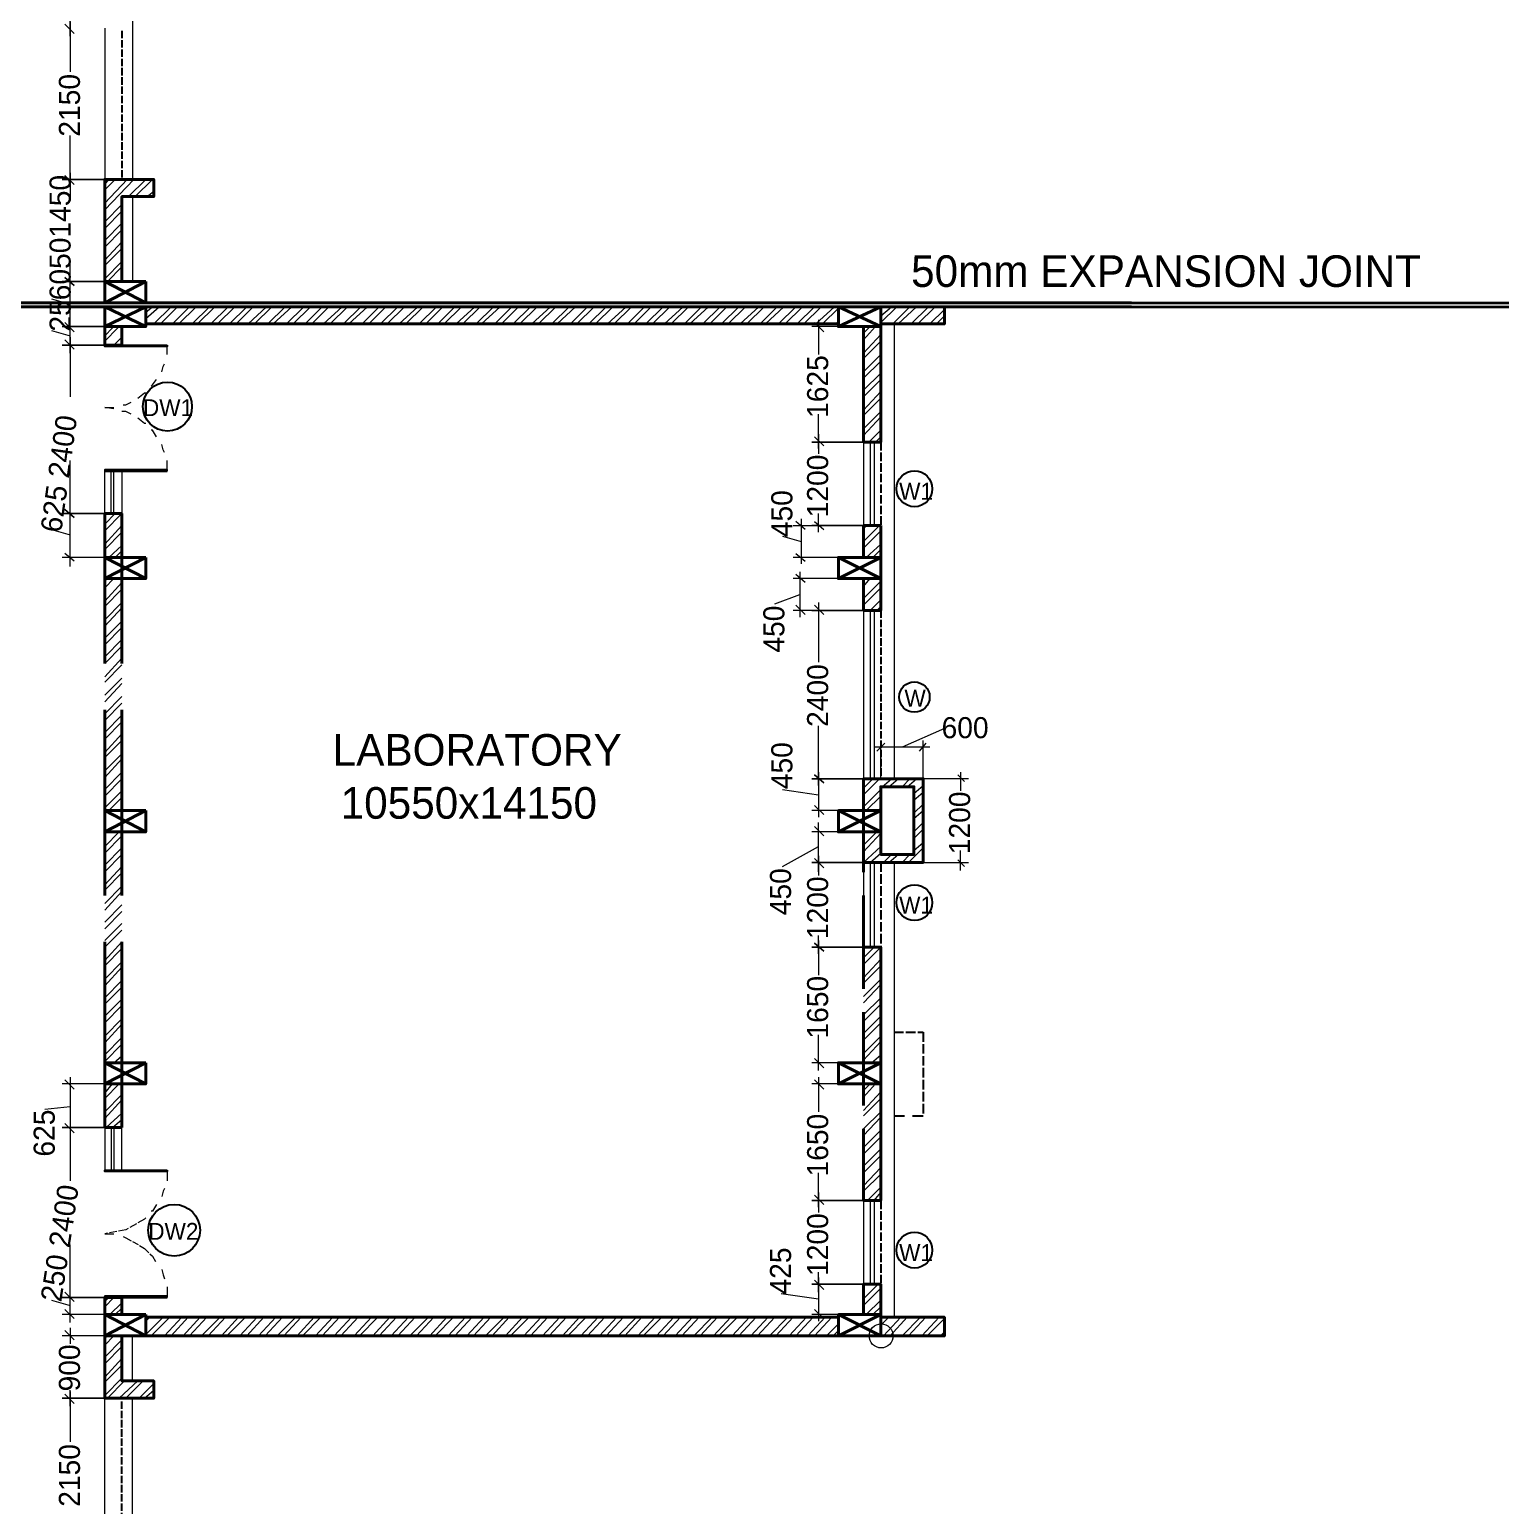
# Model space of a CAD drawing. Header units: millimetres. Extents: x 23593 to 241524, y 4405 to 182732.
# Drawn here: x 168874 to 189804, y 68870 to 89878 of the extents above; entities that cross this region are included whole.
import ezdxf

# ---------------------------------------------------------------- set-up
doc = ezdxf.new("R2010")
doc.units = ezdxf.units.MM
doc.linetypes.add('PDF_IMPORT', pattern=[1, 0.8, -0.2])
for name, color, linetype in [('PDF_0', 7, 'Continuous'), ('PDF_AR_DIMENSION', 7, 'Continuous'), ('PDF_DOOR WIN TEXT', 5, 'Continuous'), ('PDF_ST COLUMN', 1, 'Continuous'), ('PDF_Text', 7, 'Continuous'), ('PDF_wall', 7, 'Continuous')]:
    doc.layers.add(name, color=color, linetype=linetype)
for name, color, linetype, true_color in [('PDF_AR_DOOR', 7, 'Continuous', 0x723939), ('PDF_AR_HATCH', 7, 'Continuous', 0x767676), ('PDF_AR_WINDOW', 7, 'Continuous', 0x00a5dd), ('PDF_exp gap', 7, 'Continuous', 0xdd006e)]:
    doc.layers.add(name, color=color, linetype=linetype, true_color=true_color)
doc.styles.add('PDF Century Gothic', font='GOTHIC.TTF')

msp = doc.modelspace()

# ---------------------------------------------------------------- linework, layer by layer
at = {"layer": 'PDF_0', "lineweight": 13}
for points in [[(169378, 89954), (169510, 89821)], [(169378, 87802), (169510, 87670)], [(169510, 86235), (169378, 86348)], [(169510, 85574), (169378, 85706)], [(169378, 85461), (169510, 85329)], [(180043, 84083), (180175, 83951)], [(169510, 82932), (169378, 83045)], [(180043, 79269), (180175, 79156)], [(180043, 78080), (180175, 77948)], [(180043, 76872), (180175, 76759)], [(169378, 74305), (169510, 74173)], [(180043, 73286), (180175, 73153)], [(180043, 72077), (180175, 71945)], [(169510, 71775), (169378, 71908)], [(169378, 70454), (169510, 70322)]]:
    msp.add_lwpolyline(points, close=True, dxfattribs=at)
at = {"layer": 'PDF_0', "color": 1, "linetype": 'PDF_IMPORT', "lineweight": 25, "ltscale": 132.136405}
for points in [[(170189, 89859), (170189, 87745)], [(180987, 81610), (180987, 79213)], [(170189, 68264), (170189, 70397)]]:
    msp.add_lwpolyline(points, dxfattribs=at)
at = {"layer": 'PDF_0', "lineweight": 13}
for points in [[(180175, 85574), (180043, 85706)], [(179911, 82762), (179779, 82875)], [(180043, 82875), (180175, 82762)], [(169510, 82309), (169378, 82422)], [(179779, 82422), (179911, 82309)], [(179911, 82007), (179779, 82120)], [(179779, 81686), (179911, 81554)], [(180175, 81554), (180043, 81686)], [(180930, 79609), (181043, 79722)], [(181629, 79722), (181534, 79609)], [(182176, 79175), (182082, 79269)], [(180043, 78835), (180175, 78703)], [(180043, 78533), (180175, 78401)], [(182082, 78061), (182176, 77967)], [(180043, 75230), (180175, 75098)], [(169510, 74796), (169378, 74928)], [(180175, 74796), (180043, 74928)], [(169510, 71530), (169378, 71662)], [(180043, 71662), (180175, 71530)], [(169510, 71228), (169378, 71360)]]:
    msp.add_lwpolyline(points, dxfattribs=at)
at = {"layer": 'PDF_0', "color": 1, "linetype": 'PDF_IMPORT', "lineweight": 25, "ltscale": 151.013034}
for points in [[(180987, 84007), (180987, 82818)], [(180987, 73210), (180987, 72021)]]:
    msp.add_lwpolyline(points, dxfattribs=at)
at = {"layer": 'PDF_0', "color": 1, "linetype": 'PDF_IMPORT', "lineweight": 25, "ltscale": 169.889663}
msp.add_lwpolyline([(180987, 78024), (180987, 76815)], dxfattribs=at)
at = {"layer": 'PDF_0', "color": 6, "linetype": 'PDF_IMPORT', "lineweight": 25, "ltscale": 169.889663}
msp.add_lwpolyline([(181175, 75607), (181591, 75607), (181591, 74418)], dxfattribs=at)
at = {"layer": 'PDF_0', "color": 6, "lineweight": 25}
for points in [[(181175, 74418), (181326, 74418)], [(181440, 74418), (181591, 74418)]]:
    msp.add_lwpolyline(points, dxfattribs=at)
at = {"layer": 'PDF_AR_DIMENSION', "lineweight": 13}
for points in [[(169453, 89784), (169453, 90180)], [(169453, 89991), (169453, 89274)], [(169453, 87632), (169453, 88368)], [(169453, 87839), (169453, 87443)], [(169453, 86197), (169453, 86594)], [(169189, 85593), (169453, 85518), (169453, 85650), (169453, 86292), (169453, 86424)], [(169359, 86292), (169944, 86292), (169340, 86292)], [(169189, 86046), (169453, 85971)], [(169453, 85272), (169453, 85385), (169453, 85650), (169453, 85763)], [(180100, 85744), (180100, 85253)], [(169340, 85650), (169944, 85650), (169359, 85650)], [(180741, 85650), (180005, 85650)], [(169453, 85499), (169453, 84649)], [(180100, 83913), (180100, 84404)], [(180100, 84121), (180100, 83838)], [(169453, 82894), (169453, 83743)], [(169453, 82233), (169453, 82365), (169453, 82988), (169453, 83120)], [(180100, 82724), (180100, 82988)], [(179741, 82818), (180741, 82818), (180005, 82818)], [(179854, 82913), (179854, 82271)], [(169189, 82762), (169453, 82686)], [(179590, 82667), (179854, 82592)], [(169944, 82365), (169340, 82365)], [(180685, 82365), (179741, 82365)], [(179835, 82158), (179835, 81516)], [(180685, 82063), (179741, 82063)], [(179477, 81705), (179835, 81837)], [(180100, 81723), (180100, 80874)], [(180005, 81610), (180836, 81610), (179741, 81610)], [(180100, 79118), (180100, 79968)], [(181893, 79930), (181289, 79666)], [(181685, 79666), (181591, 79666), (180987, 79666), (180892, 79666)], [(180987, 79213), (180987, 79760)], [(182233, 79213), (181591, 79213), (181591, 79760)], [(180100, 79307), (180100, 78665)], [(182119, 79307), (182119, 79043)], [(179590, 79062), (180100, 78986)], [(180383, 78760), (180005, 78760)], [(180100, 77891), (180100, 78024), (180100, 78458), (180100, 78590)], [(180383, 78458), (180005, 78458)], [(179590, 77967), (180100, 78250)], [(182119, 77910), (182119, 78193)], [(180100, 78118), (180100, 77835)], [(181591, 78024), (182233, 78024)], [(180100, 76721), (180100, 76985)], [(180100, 76910), (180100, 76419)], [(180100, 75060), (180100, 75570)], [(180383, 75173), (180005, 75173)], [(169944, 74871), (169340, 74871)], [(169453, 74966), (169453, 74135)], [(180383, 74871), (180005, 74871)], [(180100, 74966), (180100, 74475)], [(169094, 74513), (169453, 74550)], [(169453, 74343), (169453, 73493)], [(180100, 73116), (180100, 73606)], [(180100, 73323), (180100, 73040)], [(169453, 71738), (169453, 72587)], [(180100, 71908), (180100, 72191)], [(180100, 72115), (180100, 71492)], [(169453, 71473), (169453, 71587), (169453, 71832), (169453, 71964)], [(179571, 71889), (180100, 71813)], [(169189, 71794), (169453, 71719)], [(169944, 71587), (169340, 71587)], [(180741, 71587), (180005, 71587)], [(169944, 71285), (169340, 71285)], [(169453, 71398), (169453, 71171)], [(169453, 70284), (169453, 70511)], [(169453, 70492), (169453, 69774)]]:
    msp.add_lwpolyline(points, dxfattribs=at)
for points in [[(169340, 87745), (169944, 87745)], [(169340, 85385), (169944, 85385)], [(180005, 84007), (180741, 84007)], [(169340, 82988), (169944, 82988)], [(180005, 79213), (180741, 79213)], [(180005, 78024), (180741, 78024)], [(180005, 76815), (180741, 76815)], [(169340, 74248), (169944, 74248)], [(180005, 73210), (180741, 73210)], [(180005, 72021), (180741, 72021)], [(169340, 71832), (169944, 71832)], [(169340, 70397), (169944, 70397)]]:
    msp.add_lwpolyline(points, close=True, dxfattribs=at)
at = {"layer": 'PDF_AR_DOOR', "lineweight": 25}
for points in [[(170831, 85385), (170831, 85367), (169944, 85367), (169944, 85385)], [(170831, 83592), (170831, 83611), (169944, 83611), (169944, 83592)], [(170831, 73644), (170831, 73625), (169944, 73625), (169944, 73644)], [(170831, 71832), (170831, 71851), (169944, 71851), (169944, 71832)]]:
    msp.add_lwpolyline(points, close=True, dxfattribs=at)
at = {"layer": 'PDF_AR_DOOR', "lineweight": 20}
for points in [[(170831, 85253), (170831, 85385)], [(170756, 85008), (170774, 85083), (170793, 85121)], [(170605, 84800), (170623, 84819), (170680, 84895)], [(170416, 84630), (170510, 84706), (170529, 84706)], [(170076, 84479), (169944, 84498), (170076, 84498)], [(170208, 84536), (170246, 84536), (170321, 84574)], [(170321, 84404), (170246, 84442), (170189, 84442)], [(170529, 84272), (170510, 84272), (170416, 84347)], [(170680, 84083), (170623, 84177), (170605, 84177)], [(170793, 83856), (170774, 83894), (170756, 83970)], [(170831, 83592), (170831, 83743)], [(170831, 73644), (170831, 73493)], [(170793, 73380), (170774, 73342), (170756, 73267)], [(170680, 73153), (170623, 73059), (170605, 73059)], [(169944, 72738), (170076, 72738)], [(170756, 72228), (170774, 72153), (170793, 72096)], [(170831, 71983), (170831, 71832)]]:
    msp.add_lwpolyline(points, dxfattribs=at)
at = {"layer": 'PDF_AR_DOOR', "linetype": 'PDF_IMPORT', "lineweight": 20, "ltscale": 133.477926}
msp.add_lwpolyline([(170529, 72965), (170510, 72946), (170246, 72795), (169944, 72738)], dxfattribs=at)
at = {"layer": 'PDF_AR_DOOR', "linetype": 'PDF_IMPORT', "lineweight": 20, "ltscale": 110.068717}
msp.add_lwpolyline([(170208, 72700), (170246, 72681), (170510, 72530), (170623, 72417), (170680, 72323)], dxfattribs=at)
at = {"layer": 'PDF_AR_HATCH', "lineweight": 5}
for points in [[(169944, 87670), (170001, 87745)], [(169944, 87405), (170265, 87745)], [(169944, 87594), (170095, 87745)], [(169944, 87311), (170359, 87745)], [(170284, 87500), (170529, 87745)], [(170378, 87500), (170623, 87745)], [(170548, 87500), (170642, 87575)], [(169944, 87141), (170189, 87386)], [(169944, 87047), (170189, 87292)], [(169944, 86877), (170189, 87122)], [(169944, 86782), (170189, 87028)], [(169944, 86594), (170189, 86858)], [(169944, 86518), (170189, 86763)], [(169944, 86329), (170189, 86575)], [(169982, 86292), (170189, 86499)], [(170170, 86292), (170189, 86310)], [(170529, 85857), (170623, 85933)], [(170529, 85763), (170718, 85933)], [(170642, 85687), (170888, 85933)], [(170737, 85687), (170982, 85933)], [(170907, 85687), (171152, 85933)], [(171001, 85687), (171246, 85933)], [(171190, 85687), (171435, 85933)], [(171265, 85687), (171511, 85933)], [(171454, 85687), (171699, 85933)], [(171548, 85687), (171794, 85933)], [(171718, 85687), (171964, 85933)], [(171813, 85687), (172058, 85933)], [(171983, 85687), (172247, 85933)], [(172077, 85687), (172322, 85933)], [(172266, 85687), (172511, 85933)], [(172341, 85687), (172605, 85933)], [(172530, 85687), (172775, 85933)], [(172624, 85687), (172870, 85933)], [(172794, 85687), (173040, 85933)], [(172889, 85687), (173134, 85933)], [(173059, 85687), (173323, 85933)], [(173153, 85687), (173398, 85933)], [(173342, 85687), (173587, 85933)], [(173417, 85687), (173681, 85933)], [(173606, 85687), (173851, 85933)], [(173700, 85687), (173946, 85933)], [(173870, 85687), (174116, 85933)], [(173965, 85687), (174210, 85933)], [(174134, 85687), (174399, 85933)], [(174229, 85687), (174474, 85933)], [(174418, 85687), (174663, 85933)], [(174512, 85687), (174757, 85933)], [(174682, 85687), (174927, 85933)], [(174776, 85687), (175022, 85933)], [(174946, 85687), (175210, 85933)], [(175041, 85687), (175286, 85933)], [(175229, 85687), (175475, 85933)], [(175305, 85687), (175569, 85933)], [(175494, 85687), (175739, 85933)], [(175588, 85687), (175833, 85933)], [(175758, 85687), (176003, 85933)], [(175852, 85687), (176098, 85933)], [(176022, 85687), (176286, 85933)], [(176117, 85687), (176362, 85933)], [(176305, 85687), (176551, 85933)], [(176381, 85687), (176645, 85933)], [(176570, 85687), (176815, 85933)], [(176664, 85687), (176909, 85933)], [(176834, 85687), (177079, 85933)], [(176928, 85687), (177174, 85933)], [(177098, 85687), (177362, 85933)], [(177192, 85687), (177438, 85933)], [(177381, 85687), (177627, 85933)], [(177476, 85687), (177721, 85933)], [(177646, 85687), (177891, 85933)], [(177740, 85687), (177985, 85933)], [(177910, 85687), (178174, 85933)], [(178004, 85687), (178250, 85933)], [(178193, 85687), (178438, 85933)], [(178268, 85687), (178533, 85933)], [(178457, 85687), (178703, 85933)], [(178552, 85687), (178797, 85933)], [(178722, 85687), (178967, 85933)], [(178816, 85687), (179061, 85933)], [(178986, 85687), (179250, 85933)], [(179080, 85687), (179326, 85933)], [(179269, 85687), (179514, 85933)], [(179344, 85687), (179609, 85933)], [(179533, 85687), (179779, 85933)], [(179628, 85687), (179873, 85933)], [(179797, 85687), (180043, 85933)], [(179892, 85687), (180137, 85933)], [(180062, 85687), (180326, 85933)], [(180987, 85801), (181138, 85933)], [(180987, 85706), (181213, 85933)], [(181157, 85687), (181402, 85933)], [(181232, 85687), (181496, 85933)], [(181421, 85687), (181666, 85933)], [(181515, 85687), (181761, 85933)], [(180156, 85687), (180383, 85914)], [(180345, 85687), (180383, 85725)], [(181685, 85687), (181893, 85895)], [(181780, 85687), (181893, 85801)], [(169944, 85518), (170057, 85631)], [(169944, 85442), (170133, 85631)], [(180741, 85555), (180836, 85650)], [(180741, 85461), (180911, 85650)], [(180741, 85272), (180987, 85536)], [(170076, 85385), (170189, 85499)], [(170170, 85385), (170189, 85423)], [(180741, 85197), (180987, 85442)], [(180741, 85008), (180987, 85253)], [(180741, 84914), (180987, 85159)], [(180741, 84744), (180987, 84989)], [(180741, 84649), (180987, 84895)], [(180741, 84461), (180987, 84725)], [(180741, 84385), (180987, 84630)], [(180741, 84196), (180987, 84442)], [(180741, 84102), (180987, 84366)], [(180817, 84007), (180987, 84177)], [(180911, 84007), (180987, 84083)], [(169944, 82837), (170095, 82988)], [(169944, 82743), (170189, 82988)], [(169944, 82554), (170189, 82818)], [(180741, 82592), (180968, 82818)], [(180741, 82762), (180779, 82818)], [(169944, 82478), (170189, 82724)], [(180741, 82497), (180987, 82743)], [(170001, 82365), (170189, 82535)], [(170095, 82365), (170189, 82460)], [(180779, 82365), (180987, 82554)], [(180873, 82365), (180987, 82478)], [(169944, 82025), (169982, 82063)], [(169944, 81931), (170076, 82063)], [(169944, 81742), (170189, 82007)], [(180741, 82044), (180760, 82063)], [(180741, 81950), (180836, 82063)], [(180741, 81780), (180987, 82025)], [(180741, 81686), (180987, 81931)], [(169944, 81667), (170189, 81912)], [(169944, 81478), (170189, 81723)], [(180836, 81610), (180987, 81761)], [(169944, 81384), (170189, 81648)], [(180930, 81610), (180987, 81667)], [(169944, 81214), (170189, 81459)], [(169944, 81119), (170189, 81365)], [(169944, 80949), (170189, 81195)], [(169944, 80855), (170189, 81100)], [(169944, 80666), (170189, 80931)], [(169944, 80591), (170189, 80836)], [(169944, 80402), (170189, 80647)], [(169944, 80308), (170189, 80572)], [(169944, 80138), (170189, 80383)], [(169944, 80043), (170189, 80289)], [(169944, 79873), (170189, 80119)], [(169944, 79779), (170189, 80025)], [(169944, 79590), (170189, 79855)], [(169944, 79515), (170189, 79760)], [(169944, 79326), (170189, 79571)], [(169944, 79232), (170189, 79496)], [(169944, 79062), (170189, 79307)], [(169944, 78967), (170189, 79213)], [(180741, 79081), (180873, 79213)], [(180741, 78986), (180968, 79213)], [(181006, 79100), (181138, 79213)], [(181100, 79100), (181232, 79213)], [(181289, 79100), (181402, 79213)], [(181364, 79100), (181496, 79213)], [(169944, 78798), (170189, 79043)], [(180741, 78816), (180987, 79062)], [(181459, 79005), (181591, 79118)], [(181459, 78911), (181591, 79024)], [(170001, 78760), (170189, 78949)], [(180779, 78760), (180987, 78967)], [(180949, 78760), (180987, 78798)], [(181459, 78722), (181591, 78854)], [(170189, 78760), (170189, 78760)], [(181459, 78647), (181591, 78760)], [(181459, 78458), (181591, 78590)], [(169944, 78250), (170152, 78458)], [(169944, 78420), (169963, 78458)], [(169944, 78156), (170189, 78401)], [(180741, 78269), (180930, 78458)], [(180741, 78458), (180741, 78458)], [(180741, 78175), (180987, 78439)], [(181459, 78363), (181591, 78495)], [(169944, 77986), (170189, 78231)], [(180741, 78024), (180987, 78250)], [(180836, 78024), (180987, 78156)], [(181383, 78024), (181591, 78231)], [(181459, 78193), (181591, 78307)], [(169944, 77891), (170189, 78137)], [(169944, 77703), (170189, 77967)], [(181024, 78024), (181138, 78137)], [(181100, 78024), (181232, 78137)], [(181289, 78024), (181402, 78137)], [(181553, 78024), (181591, 78042)], [(169944, 77627), (170189, 77873)], [(169944, 77438), (170189, 77684)], [(169944, 77344), (170189, 77608)], [(169944, 77174), (170189, 77420)], [(169944, 77080), (170189, 77325)], [(169944, 76910), (170189, 77155)], [(169944, 76815), (170189, 77061)], [(169944, 76627), (170189, 76891)], [(169944, 76551), (170189, 76797)], [(180741, 76664), (180892, 76815)], [(180741, 76570), (180987, 76815)], [(169944, 76362), (170189, 76608)], [(169944, 76268), (170189, 76532)], [(180741, 76381), (180987, 76646)], [(180741, 76306), (180987, 76551)], [(169944, 76098), (170189, 76344)], [(180741, 76117), (180987, 76362)], [(180741, 76023), (180987, 76287)], [(169944, 76004), (170189, 76249)], [(169944, 75834), (170189, 76079)], [(180741, 75853), (180987, 76098)], [(169944, 75740), (170189, 75985)], [(180741, 75758), (180987, 76004)], [(169944, 75551), (170189, 75796)], [(169944, 75456), (170189, 75721)], [(180741, 75588), (180987, 75834)], [(180741, 75494), (180987, 75740)], [(169944, 75286), (170189, 75532)], [(169944, 75192), (170189, 75437)], [(180741, 75305), (180987, 75551)], [(180741, 75211), (180987, 75475)], [(170076, 75173), (170189, 75268)], [(180855, 75173), (180987, 75286)], [(170170, 75173), (170189, 75173)], [(180949, 75173), (180987, 75192)], [(169944, 74739), (170057, 74871)], [(169944, 74664), (170152, 74871)], [(180741, 74777), (180836, 74871)], [(180741, 74682), (180911, 74871)], [(169944, 74475), (170189, 74720)], [(169944, 74380), (170189, 74645)], [(180741, 74494), (180987, 74758)], [(180741, 74418), (180987, 74664)], [(169963, 74248), (170189, 74456)], [(180741, 74229), (180987, 74475)], [(180741, 74135), (180987, 74399)], [(170057, 74248), (170189, 74362)], [(180741, 73965), (180987, 74211)], [(180741, 73871), (180987, 74116)], [(180741, 73701), (180987, 73946)], [(180741, 73606), (180987, 73852)], [(180741, 73418), (180987, 73682)], [(180741, 73342), (180987, 73588)], [(180798, 73210), (180987, 73399)], [(180892, 73210), (180987, 73323)], [(180741, 71813), (180949, 72021)], [(180741, 71983), (180760, 72021)], [(180741, 71719), (180987, 71964)], [(169944, 71775), (170001, 71832)], [(169944, 71700), (170076, 71832)], [(170019, 71587), (170189, 71757)], [(170095, 71587), (170189, 71681)], [(180779, 71587), (180987, 71794)], [(180873, 71587), (180987, 71700)], [(170529, 71304), (170774, 71549)], [(170529, 71492), (170586, 71549)], [(170605, 71285), (170869, 71549)], [(170793, 71285), (171039, 71549)], [(170888, 71285), (171133, 71549)], [(171058, 71285), (171303, 71549)], [(171152, 71285), (171397, 71549)], [(171322, 71285), (171586, 71549)], [(171416, 71285), (171662, 71549)], [(171605, 71285), (171850, 71549)], [(171681, 71285), (171945, 71549)], [(171869, 71285), (172115, 71549)], [(171964, 71285), (172209, 71549)], [(172134, 71285), (172379, 71549)], [(172228, 71285), (172473, 71549)], [(172398, 71285), (172662, 71549)], [(172492, 71285), (172738, 71549)], [(172681, 71285), (172926, 71549)], [(172756, 71285), (173021, 71549)], [(172945, 71285), (173191, 71549)], [(173040, 71285), (173285, 71549)], [(173210, 71285), (173455, 71549)], [(173304, 71285), (173549, 71549)], [(173493, 71285), (173738, 71549)], [(173568, 71285), (173832, 71549)], [(173757, 71285), (174002, 71549)], [(173851, 71285), (174097, 71549)], [(174021, 71285), (174267, 71549)], [(174116, 71285), (174361, 71549)], [(174285, 71285), (174550, 71549)], [(174380, 71285), (174625, 71549)], [(174569, 71285), (174814, 71549)], [(174644, 71285), (174908, 71549)], [(174833, 71285), (175078, 71549)], [(174927, 71285), (175173, 71549)], [(175097, 71285), (175343, 71549)], [(175192, 71285), (175437, 71549)], [(175361, 71285), (175626, 71549)], [(175456, 71285), (175701, 71549)], [(175645, 71285), (175890, 71549)], [(175720, 71285), (175984, 71549)], [(175909, 71285), (176154, 71549)], [(176003, 71285), (176249, 71549)], [(176173, 71285), (176419, 71549)], [(176268, 71285), (176513, 71549)], [(176456, 71285), (176702, 71549)], [(176532, 71285), (176796, 71549)], [(176721, 71285), (176966, 71549)], [(176815, 71285), (177060, 71549)], [(176985, 71285), (177230, 71549)], [(177079, 71285), (177325, 71549)], [(177249, 71285), (177513, 71549)], [(177344, 71285), (177589, 71549)], [(177532, 71285), (177778, 71549)], [(177608, 71285), (177872, 71549)], [(177797, 71285), (178042, 71549)], [(177891, 71285), (178136, 71549)], [(178061, 71285), (178306, 71549)], [(178155, 71285), (178401, 71549)], [(178325, 71285), (178589, 71549)], [(178419, 71285), (178665, 71549)], [(178608, 71285), (178854, 71549)], [(178684, 71285), (178948, 71549)], [(178873, 71285), (179118, 71549)], [(178967, 71285), (179212, 71549)], [(179137, 71285), (179382, 71549)], [(179231, 71285), (179477, 71549)], [(179401, 71285), (179665, 71549)], [(179495, 71285), (179741, 71549)], [(179684, 71285), (179930, 71549)], [(179779, 71285), (180024, 71549)], [(179948, 71285), (180194, 71549)], [(180043, 71285), (180288, 71549)], [(180213, 71285), (180383, 71455)], [(180987, 71511), (181006, 71549)], [(180987, 71436), (181100, 71549)], [(181024, 71285), (181270, 71549)], [(181119, 71285), (181364, 71549)], [(181289, 71285), (181553, 71549)], [(181383, 71285), (181629, 71549)], [(181572, 71285), (181817, 71549)], [(181647, 71285), (181893, 71530)], [(169944, 71247), (169982, 71285)], [(169944, 71152), (170076, 71285)], [(169944, 70983), (170189, 71228)], [(180307, 71285), (180383, 71360)], [(181836, 71285), (181893, 71341)], [(169944, 70888), (170189, 71134)], [(169944, 70699), (170189, 70964)], [(169944, 70624), (170189, 70869)], [(169944, 70435), (170189, 70681)], [(169982, 70397), (170227, 70643)], [(170152, 70397), (170416, 70643)], [(170246, 70397), (170491, 70643)], [(170435, 70397), (170642, 70605)], [(170510, 70397), (170642, 70511)]]:
    msp.add_lwpolyline(points, dxfattribs=at)
at = {"layer": 'PDF_AR_WINDOW', "color": 2, "lineweight": 20}
for points in [[(181175, 85687), (181175, 79213)], [(180741, 84007), (180741, 82818)], [(169944, 82988), (169944, 83592), (170189, 83592), (170189, 82988)], [(180741, 81610), (180741, 79213)], [(180741, 78024), (180741, 76815)], [(181175, 78024), (181175, 71549)], [(169944, 74248), (169944, 73644), (170189, 73644), (170189, 74248)], [(180741, 73210), (180741, 72021)]]:
    msp.add_lwpolyline(points, dxfattribs=at)
at = {"layer": 'PDF_AR_WINDOW', "lineweight": 20}
for points in [[(180836, 84007), (180836, 82818)], [(180892, 84007), (180892, 82818)], [(170038, 82988), (170038, 83592)], [(170076, 82988), (170076, 83592)], [(180836, 81610), (180836, 79213)], [(180892, 81610), (180892, 79213)], [(180836, 78024), (180836, 76815)], [(180892, 78024), (180892, 76815)], [(170038, 74248), (170038, 73644)], [(170076, 74248), (170076, 73644)], [(180836, 73210), (180836, 72021)], [(180892, 73210), (180892, 72021)]]:
    msp.add_lwpolyline(points, dxfattribs=at)
at = {"layer": 'PDF_DOOR WIN TEXT', "lineweight": 25}
for centre, radius in [((170837, 84511), 349), ((181465, 83341), 255), ((181465, 80377), 217), ((181465, 77451), 255), ((170932, 72788), 368), ((181465, 72505), 255)]:
    msp.add_circle(centre, radius, dxfattribs=at)
at = {"layer": 'PDF_exp gap', "lineweight": 35}
for points in [[(23593, 85990), (241524, 85990)], [(23593, 85933), (241524, 85933)], [(184554, 85990), (166187, 85990)], [(184554, 85933), (166187, 85933)]]:
    msp.add_lwpolyline(points, dxfattribs=at)
at = {"layer": 'PDF_ST COLUMN', "lineweight": 40}
for points in [[(170529, 86292), (170529, 85990), (169944, 85990), (169944, 86292)], [(170529, 85933), (170529, 85650), (169944, 85650), (169944, 85933)], [(180987, 85933), (180987, 85650), (180383, 85650), (180383, 85933)], [(170529, 82365), (170529, 82063), (169944, 82063), (169944, 82365)], [(180987, 82365), (180987, 82063), (180383, 82063), (180383, 82365)], [(170529, 78760), (170529, 78458), (169944, 78458), (169944, 78760)], [(180987, 78760), (180987, 78458), (180383, 78458), (180383, 78760)], [(170529, 75173), (170529, 74871), (169944, 74871), (169944, 75173)], [(180987, 75173), (180987, 74871), (180383, 74871), (180383, 75173)], [(170529, 71587), (170529, 71285), (169944, 71285), (169944, 71587)], [(180987, 71587), (180987, 71285), (180383, 71285), (180383, 71587)]]:
    msp.add_lwpolyline(points, close=True, dxfattribs=at)
for points in [[(169944, 86292), (170529, 85990)], [(169944, 85990), (170529, 86292)], [(169944, 85933), (170529, 85650)], [(169944, 85650), (170529, 85933)], [(180383, 85933), (180987, 85650)], [(180383, 85650), (180987, 85933)], [(169944, 82365), (170529, 82063)], [(169944, 82063), (170529, 82365)], [(180383, 82365), (180987, 82063)], [(180383, 82063), (180987, 82365)], [(169944, 78760), (170529, 78458)], [(169944, 78458), (170529, 78760)], [(180383, 78760), (180987, 78458)], [(180383, 78458), (180987, 78760)], [(169944, 75173), (170529, 74871)], [(169944, 74871), (170529, 75173)], [(180383, 75173), (180987, 74871)], [(180383, 74871), (180987, 75173)], [(169944, 71587), (170529, 71285)], [(169944, 71285), (170529, 71587)], [(180383, 71587), (180987, 71285)], [(180383, 71285), (180987, 71587)]]:
    msp.add_lwpolyline(points, dxfattribs=at)
at = {"layer": 'PDF_ST COLUMN', "color": 6, "lineweight": 40}
msp.add_lwpolyline([(180987, 85933), (180987, 85650), (180383, 85650), (180383, 85933)], close=True, dxfattribs=at)
for points in [[(180383, 85933), (180987, 85650)], [(180383, 85650), (180987, 85933)]]:
    msp.add_lwpolyline(points, dxfattribs=at)
at = {"layer": 'PDF_wall', "color": 2, "lineweight": 20}
for points in [[(170340, 91086), (170340, 87745)], [(169944, 89897), (169944, 87745)], [(170340, 87500), (170340, 86292)], [(170340, 70643), (170340, 71285)], [(169944, 68245), (169944, 70397)], [(170340, 67037), (170340, 70397)]]:
    msp.add_lwpolyline(points, dxfattribs=at)
at = {"layer": 'PDF_wall', "lineweight": 40}
for points in [[(169944, 86292), (169944, 87745), (170642, 87745), (170642, 87500), (170189, 87500), (170189, 86292)], [(170529, 85933), (180383, 85933)], [(180987, 85687), (181893, 85687), (181893, 85933), (180987, 85933)], [(170189, 85650), (170189, 85385), (169944, 85385), (169944, 85650)], [(180383, 85687), (170529, 85687)], [(180987, 85650), (180987, 84007), (180741, 84007), (180741, 85650)], [(180741, 84007), (180987, 84007)], [(169944, 82988), (170189, 82988)], [(180741, 82818), (180741, 82365)], [(180987, 82818), (180741, 82818), (180987, 82818)], [(180987, 82818), (180987, 82365)], [(180987, 82063), (180987, 81610), (180741, 81610), (180741, 82063)], [(180741, 81610), (180987, 81610)], [(180987, 79213), (180741, 79213), (181591, 79213), (181591, 78024), (180741, 78024), (180987, 78024)], [(180987, 78458), (180987, 78137), (181459, 78137), (181459, 79100), (180987, 79100), (180987, 78760)], [(180987, 76815), (180741, 76815), (180987, 76815)], [(180987, 76815), (180987, 75173)], [(180987, 74871), (180987, 73210), (180741, 73210), (180987, 73210)], [(169944, 74248), (170189, 74248)], [(180741, 72021), (180741, 71587)], [(180987, 72021), (180741, 72021), (180987, 72021)], [(180987, 72021), (180987, 71587)], [(169944, 71587), (169944, 71832), (170189, 71832), (170189, 71587)], [(180383, 71549), (170529, 71549)], [(180987, 71549), (181893, 71549), (181893, 71285), (180987, 71285)], [(169944, 71285), (169944, 70397), (170642, 70397), (170642, 70643), (170189, 70643), (170189, 71285)], [(180383, 71285), (170529, 71285)]]:
    msp.add_lwpolyline(points, dxfattribs=at)
at = {"layer": 'PDF_wall', "linetype": 'PDF_IMPORT', "lineweight": 40, "ltscale": 3303.410123}
for points in [[(169944, 74248), (169944, 82988)], [(170189, 74248), (170189, 82988)]]:
    msp.add_lwpolyline(points, dxfattribs=at)
at = {"layer": 'PDF_wall', "linetype": 'PDF_IMPORT', "lineweight": 40, "ltscale": 1661.143376}
msp.add_lwpolyline([(180741, 79213), (180741, 73210)], dxfattribs=at)
at = {"layer": 'PDF_wall', "lineweight": 0}
msp.add_circle((180992, 71284), 171, dxfattribs=at)

# ---------------------------------------------------------------- texts
at = {"layer": 'PDF_Text', "char_height": 300, "attachment_point": 4, "style": 'PDF Century Gothic'}
for s, insert, rotation in [('2150', (169444, 88353), 90), ('2560501450', (169311, 85578), 90), ('1625', (180090, 84350), 90), ('625 2400', (169179, 82727), 82.1871), ('1200', (180090, 82935), 90), ('450', (179581, 82652), 90), ('450', (179467, 81009), 90), ('2400', (180090, 79952), 90), ('450', (179581, 79065), 90), ('1200', (182110, 78140), 90), ('450', (179562, 77271), 90), ('1200', (180090, 76932), 90), ('1650', (180090, 75516), 90), ('625', (169085, 73836), 90), ('1650', (180090, 73553), 90), ('250 2400', (169179, 71778), 81.3504), ('1200', (180090, 72137), 90), ('425', (179562, 71873), 90), ('900', (169444, 70494), 90), ('2150', (169444, 68852), 90)]:
    msp.add_mtext(s, dxfattribs=dict(at, insert=insert, rotation=rotation))
at = {"layer": 'PDF_Text', "color": 232, "true_color": 0xdd006e, "insert": (181418, 86436), "char_height": 450.01, "attachment_point": 4, "style": 'PDF Century Gothic'}
msp.add_mtext('50mm EXPANSION JOINT', dxfattribs=at)
at = {"layer": 'PDF_Text', "color": 5, "char_height": 240, "attachment_point": 4, "style": 'PDF Century Gothic'}
for s, insert in [('DW1', (170488, 84495)), ('W1', (181248, 83306)), ('W', (181324, 80361)), ('W1', (181248, 77416)), ('DW2', (170564, 72772)), ('W1', (181248, 72470))]:
    msp.add_mtext(s, dxfattribs=dict(at, insert=insert))
at = {"layer": 'PDF_Text', "attachment_point": 4, "style": 'PDF Century Gothic'}
for s, insert, char_height in [('600', (181852, 79939), 300), ('LABORATORY', (173188, 79622), 450), ('10550x14150', (173301, 78867), 450.01)]:
    msp.add_mtext(s, dxfattribs=dict(at, insert=insert, char_height=char_height))

doc.saveas('drawing.dxf')
